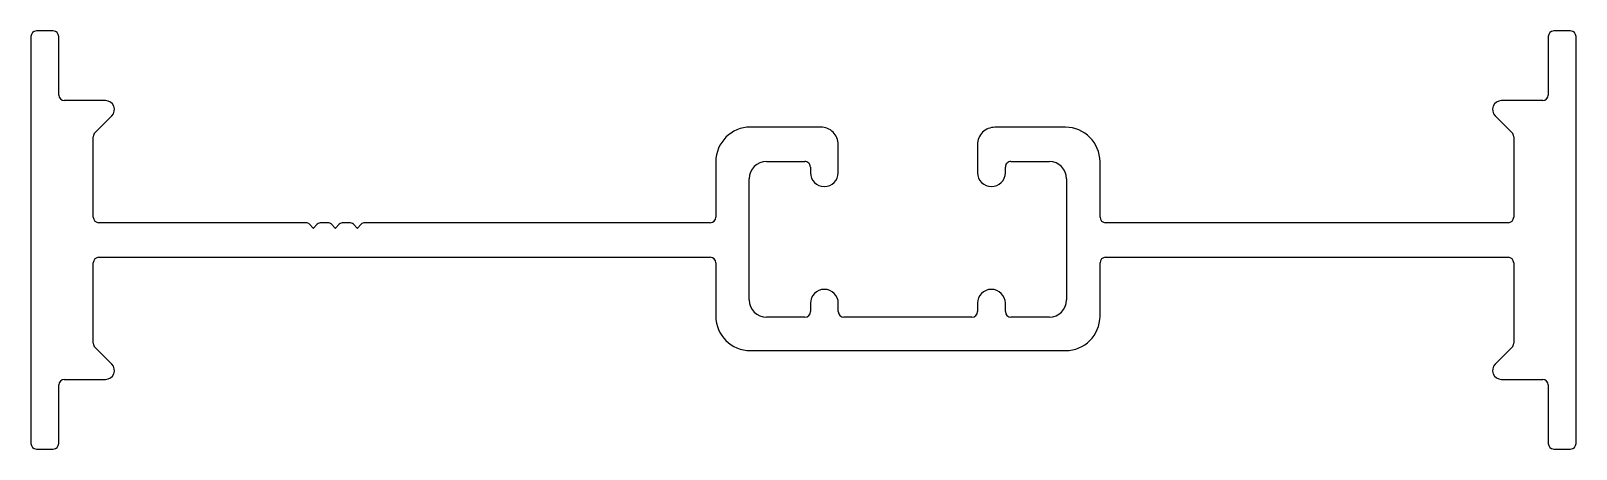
# Model space of a CAD drawing. Extents: x 4.5 to 75, y 3.8 to 22.9.
import ezdxf

# ---------------------------------------------------------------- set-up
doc = ezdxf.new("R2010")
doc.units = 0
doc.layers.get('0').update_dxf_attribs({"linetype": 'CONTINUOUS'})

msp = doc.modelspace()

# ---------------------------------------------------------------- linework, layer by layer
at = {"linetype": 'CONTINUOUS'}
for p, q in [((4.532, 22.607), (4.532, 4.065)), ((5.548, 22.861), (4.786, 22.861)), ((5.802, 19.94), (5.802, 22.607)), ((73.747, 22.607), (73.747, 19.94)), ((74.763, 22.861), (74.001, 22.861)), ((75.017, 4.065), (75.017, 22.607)), ((7.936, 19.686), (6.056, 19.686)), ((73.493, 19.686), (71.614, 19.686)), ((7.451, 18.22), (8.223, 18.992)), ((40.56, 18.48), (37.349, 18.48)), ((51.725, 18.473), (48.502, 18.473)), ((71.326, 18.992), (72.098, 18.22)), ((7.377, 14.377), (7.377, 18.041)), ((41.36, 16.406), (41.36, 17.685)), ((47.714, 17.685), (47.714, 16.406)), ((72.172, 18.041), (72.172, 14.377)), ((35.774, 16.905), (35.774, 14.377)), ((38.086, 16.914), (39.836, 16.914)), ((40.09, 16.66), (40.09, 16.406)), ((48.984, 16.406), (48.984, 16.66)), ((49.238, 16.914), (50.989, 16.914)), ((53.3, 14.377), (53.3, 16.898)), ((37.298, 10.606), (37.298, 16.127)), ((51.776, 16.127), (51.776, 10.606)), ((16.315, 14.123), (7.631, 14.123)), ((17.067, 14.123), (16.315, 14.123)), ((18.067, 14.123), (17.774, 14.123)), ((19.067, 14.123), (18.774, 14.123)), ((20.526, 14.123), (19.774, 14.123)), ((35.52, 14.123), (20.526, 14.123)), ((71.918, 14.123), (53.554, 14.123)), ((17.415, 13.879), (17.244, 14.05)), ((17.597, 14.05), (17.426, 13.879)), ((18.415, 13.879), (18.244, 14.05)), ((18.597, 14.05), (18.426, 13.879)), ((19.415, 13.879), (19.244, 14.05)), ((19.597, 14.05), (19.426, 13.879)), ((7.377, 8.631), (7.377, 12.295)), ((7.631, 12.549), (35.52, 12.549)), ((35.774, 12.295), (35.774, 9.869)), ((53.3, 9.869), (53.3, 12.295)), ((53.554, 12.549), (71.918, 12.549)), ((72.172, 12.295), (72.172, 8.631)), ((40.092, 10.453), (40.092, 10.072)), ((41.362, 10.072), (41.362, 10.453)), ((47.712, 10.453), (47.712, 10.072)), ((48.982, 10.072), (48.982, 10.453)), ((39.838, 9.818), (38.086, 9.818)), ((47.458, 9.818), (41.616, 9.818)), ((50.989, 9.818), (49.236, 9.818)), ((8.223, 7.68), (7.451, 8.452)), ((37.349, 8.294), (41.362, 8.294)), ((41.362, 8.294), (47.712, 8.294)), ((47.712, 8.294), (51.725, 8.294)), ((72.098, 8.452), (71.326, 7.679)), ((5.802, 4.065), (5.802, 6.732)), ((6.056, 6.986), (7.936, 6.986)), ((71.614, 6.986), (73.493, 6.986)), ((73.747, 6.732), (73.747, 4.065)), ((4.786, 3.811), (5.548, 3.811)), ((74.001, 3.811), (74.763, 3.811))]:
    msp.add_line(p, q, dxfattribs=at)
for centre, radius, start, end in [((4.786, 22.607), 0.254, 90, 180), ((5.548, 22.607), 0.254, 0, 90), ((74.001, 22.607), 0.254, 90, 180), ((74.763, 22.607), 0.254, 360, 90), ((6.056, 19.94), 0.254, 180, 270), ((73.493, 19.94), 0.254, 270, 0), ((7.936, 19.28), 0.406, 315.00004, 90), ((71.614, 19.28), 0.406, 90, 224.99996), ((37.349, 16.905), 1.575, 90, 180), ((40.566, 17.685), 0.795, 0.01922, 90.406), ((48.502, 17.685), 0.787, 90, 180.00068), ((51.725, 16.898), 1.575, 0, 90), ((7.631, 18.041), 0.254, 135.00004, 180), ((71.918, 18.041), 0.254, 0, 44.99996), ((38.086, 16.127), 0.787, 90, 180), ((39.836, 16.66), 0.254, 359.99943, 90), ((40.725, 16.406), 0.635, 179.99943, 359.99932), ((48.349, 16.406), 0.635, 180.00068, 0.00057), ((49.238, 16.66), 0.254, 90, 180.00057), ((50.989, 16.127), 0.787, 0, 90), ((7.631, 14.377), 0.254, 180, 270), ((17.067, 13.873), 0.25, 45, 90), ((17.774, 13.873), 0.25, 90, 135), ((18.067, 13.873), 0.25, 45, 90), ((18.774, 13.873), 0.25, 90, 135), ((19.067, 13.873), 0.25, 45, 90), ((19.774, 13.873), 0.25, 90, 135), ((35.52, 14.377), 0.254, 270, 360), ((53.554, 14.377), 0.254, 180, 270), ((71.918, 14.377), 0.254, 270, 0), ((17.42, 13.885), 0.008, 225, 315), ((18.42, 13.885), 0.008, 225, 315), ((19.42, 13.885), 0.008, 225, 315), ((7.631, 12.295), 0.254, 90, 180), ((35.52, 12.295), 0.254, 0, 90), ((53.554, 12.295), 0.254, 90, 180), ((71.918, 12.295), 0.254, 360, 90), ((38.086, 10.606), 0.787, 180, 270), ((40.727, 10.453), 0.635, 360, 180), ((48.347, 10.453), 0.635, 360, 180), ((50.989, 10.606), 0.787, 270, 360), ((37.349, 9.869), 1.575, 180, 270), ((39.838, 10.072), 0.254, 270, 0), ((41.616, 10.072), 0.254, 180, 270), ((47.458, 10.072), 0.254, 270, 360), ((49.236, 10.072), 0.254, 180, 270), ((51.725, 9.869), 1.575, 270, 360), ((7.631, 8.631), 0.254, 180, 225.00007), ((71.918, 8.631), 0.254, 314.99991, 0), ((7.936, 7.392), 0.406, 270, 45.04513), ((71.614, 7.392), 0.406, 135.07014, 270), ((6.056, 6.732), 0.254, 90, 180), ((73.493, 6.732), 0.254, 360, 90), ((4.786, 4.065), 0.254, 180, 270), ((5.548, 4.065), 0.254, 270, 360), ((74.001, 4.065), 0.254, 180, 270), ((74.763, 4.065), 0.254, 270, 0)]:
    msp.add_arc(centre, radius, start, end, dxfattribs=at)

doc.saveas('drawing.dxf')
